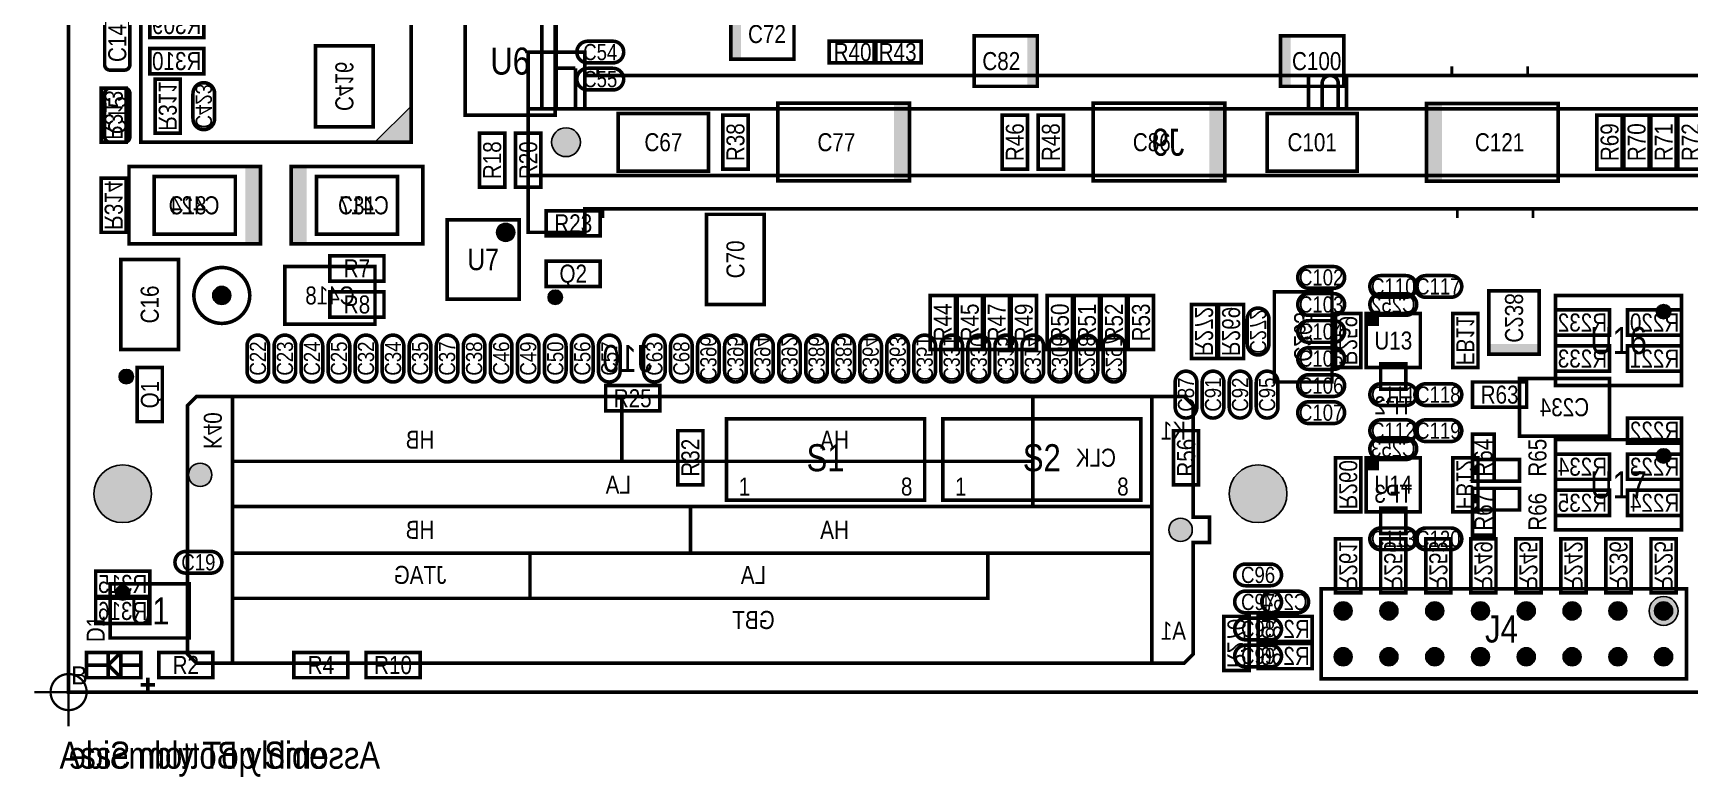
# Model space of a CAD drawing. Extents: x -2 to 139, y -15 to 180.
# Drawn here: x -2 to 90, y -4.7 to 36.5 of the extents above; entities that cross this region are included whole.
import ezdxf
from ezdxf.enums import TextEntityAlignment as Align

# ---------------------------------------------------------------- set-up
doc = ezdxf.new("R2010")
doc.units = 0
doc.header["$MEASUREMENT"] = 0
for name, color, linetype in [('ASSEMBLY_OUTLINES_BTM', 200, 'CONTINUOUS'), ('ASSEMBLY_OUTLINES_TOP', 104, 'CONTINUOUS'), ('ASSEMBLY_REF_DES_BTM', 251, 'CONTINUOUS'), ('ASSEMBLY_REF_DES_TOP', 251, 'CONTINUOUS'), ('BOARD_ORIGIN', 253, 'CONTINUOUS'), ('BOARD_OUTLINE', 10, 'CONTINUOUS'), ('MOUNTING_HOLES_LAYER_TOP', 42, 'CONTINUOUS'), ('PART_HOLES_LAYER_TOP', 30, 'CONTINUOUS')]:
    doc.layers.add(name, color=color, linetype=linetype)
doc.styles.add('ARIAL', font='arial.ttf')
doc.styles.add('ARIAL_NARROW', font='ARIALN.TTF')

msp = doc.modelspace()

# ---------------------------------------------------------------- hatches: boundary and pattern name
at = {"layer": 'ASSEMBLY_OUTLINES_TOP'}
msp.add_hatch(color=256, dxfattribs=at).paths.add_polyline_path([(19, 30.5), (17, 30.5), (19, 32.5)], flags=0)
h = msp.add_hatch(color=256, dxfattribs=at)
edge = h.paths.add_edge_path()
edge.add_arc((24.25, 25.5), 0.5, 0, 360)
h = msp.add_hatch(color=256, dxfattribs=at)
edge = h.paths.add_edge_path()
edge.add_arc((27, 21.9), 0.4, 0, 360)
h = msp.add_hatch(color=256, dxfattribs=at)
edge = h.paths.add_edge_path()
edge.add_arc((88.5, 21.1), 0.4, 0, 360)
h = msp.add_hatch(color=256, dxfattribs=at)
edge = h.paths.add_edge_path()
edge.add_arc((3.2, 17.5), 0.4, 0, 360)
h = msp.add_hatch(color=256, dxfattribs=at)
edge = h.paths.add_edge_path()
edge.add_arc((88.5, 13.1), 0.4, 0, 360)
h = msp.add_hatch(color=256, dxfattribs=at)
edge = h.paths.add_edge_path()
edge.add_arc((3, 5.5), 0.4, 0, 360)
h = msp.add_hatch(color=256, dxfattribs=at)
edge = h.paths.add_edge_path()
edge.add_arc((88.5, 4.5), 0.8, 0, 360)
at = {"layer": 'MOUNTING_HOLES_LAYER_TOP'}
h = msp.add_hatch(color=256, dxfattribs=at)
edge = h.paths.add_edge_path()
edge.add_arc((27.6, 30.5), 0.8, 0, 360)
h = msp.add_hatch(color=256, dxfattribs=at)
edge = h.paths.add_edge_path()
edge.add_arc((3, 11), 1.6, 0, 360)
h = msp.add_hatch(color=256, dxfattribs=at)
edge = h.paths.add_edge_path()
edge.add_arc((7.3, 12.05), 0.65, 0, 360)
h = msp.add_hatch(color=256, dxfattribs=at)
edge = h.paths.add_edge_path()
edge.add_arc((66, 11), 1.6, 0, 360)
h = msp.add_hatch(color=256, dxfattribs=at)
edge = h.paths.add_edge_path()
edge.add_arc((61.7, 9), 0.65, 0, 360)
at = {"layer": 'PART_HOLES_LAYER_TOP'}
h = msp.add_hatch(color=256, dxfattribs=at)
edge = h.paths.add_edge_path()
edge.add_arc((8.5, 22), 0.5, 0, 360)
h = msp.add_hatch(color=256, dxfattribs=at)
edge = h.paths.add_edge_path()
edge.add_arc((70.72, 4.5), 0.5, 0, 360)
h = msp.add_hatch(color=256, dxfattribs=at)
edge = h.paths.add_edge_path()
edge.add_arc((73.26, 4.5), 0.5, 0, 360)
h = msp.add_hatch(color=256, dxfattribs=at)
edge = h.paths.add_edge_path()
edge.add_arc((75.8, 4.5), 0.5, 0, 360)
h = msp.add_hatch(color=256, dxfattribs=at)
edge = h.paths.add_edge_path()
edge.add_arc((78.34, 4.5), 0.5, 0, 360)
h = msp.add_hatch(color=256, dxfattribs=at)
edge = h.paths.add_edge_path()
edge.add_arc((80.88, 4.5), 0.5, 0, 360)
h = msp.add_hatch(color=256, dxfattribs=at)
edge = h.paths.add_edge_path()
edge.add_arc((83.42, 4.5), 0.5, 0, 360)
h = msp.add_hatch(color=256, dxfattribs=at)
edge = h.paths.add_edge_path()
edge.add_arc((85.96, 4.5), 0.5, 0, 360)
h = msp.add_hatch(color=256, dxfattribs=at)
edge = h.paths.add_edge_path()
edge.add_arc((88.5, 4.5), 0.5, 0, 360)
h = msp.add_hatch(color=256, dxfattribs=at)
edge = h.paths.add_edge_path()
edge.add_arc((70.72, 1.96), 0.5, 0, 360)
h = msp.add_hatch(color=256, dxfattribs=at)
edge = h.paths.add_edge_path()
edge.add_arc((73.26, 1.96), 0.5, 0, 360)
h = msp.add_hatch(color=256, dxfattribs=at)
edge = h.paths.add_edge_path()
edge.add_arc((75.8, 1.96), 0.5, 0, 360)
h = msp.add_hatch(color=256, dxfattribs=at)
edge = h.paths.add_edge_path()
edge.add_arc((78.34, 1.96), 0.5, 0, 360)
h = msp.add_hatch(color=256, dxfattribs=at)
edge = h.paths.add_edge_path()
edge.add_arc((80.88, 1.96), 0.5, 0, 360)
h = msp.add_hatch(color=256, dxfattribs=at)
edge = h.paths.add_edge_path()
edge.add_arc((83.42, 1.96), 0.5, 0, 360)
h = msp.add_hatch(color=256, dxfattribs=at)
edge = h.paths.add_edge_path()
edge.add_arc((85.96, 1.96), 0.5, 0, 360)
h = msp.add_hatch(color=256, dxfattribs=at)
edge = h.paths.add_edge_path()
edge.add_arc((88.5, 1.96), 0.5, 0, 360)

# ---------------------------------------------------------------- linework, layer by layer
at = {"layer": 'ASSEMBLY_OUTLINES_BTM', "const_width": 0.2}
for points in [[(26.140909, 38.803896, -0.205741311), (26.25, 38.549999), (26.25, 32.349999), (27.05, 32.349999), (27.05, 42.499999), (27.423882, 46.833901)], [(70.45, 32.349999), (70.45, 33.749999), (70.45, 33.75, 0.999997778), (69.55, 33.75), (69.55, 33.749999), (69.55, 32.349999)]]:
    msp.add_lwpolyline(points, format="xyb", dxfattribs=at)
for points in [[(4.5, 36.3), (4.5, 37.7), (7.5, 37.7), (7.5, 36.3)], [(13.7, 31.35), (13.7, 35.85), (16.9, 35.85), (16.9, 31.35)], [(4.5, 34.3), (4.5, 35.7), (7.5, 35.7), (7.5, 34.3)], [(28.65, 35.498625), (28.65, 34.198625), (93.35, 34.198625), (93.35, 35.498625), (96.5, 35.498625), (96.5, 28.648625), (25.5, 28.648625), (25.5, 35.498625)], [(4.8, 31), (4.8, 34), (6.2, 34), (6.2, 31)], [(1.8, 30.5), (1.8, 33.5), (3.2, 33.5), (3.2, 30.5)], [(28.65, 25.499999), (28.65, 26.799999), (93.35, 26.799999), (93.35, 25.499999), (96.5, 25.499999), (96.5, 32.349999), (25.5, 32.349999), (25.5, 25.499999)], [(1.8, 25.5), (1.8, 28.5), (3.2, 28.5), (3.2, 25.5)], [(4.75, 25.4), (4.75, 28.6), (9.25, 28.6), (9.25, 25.4)], [(12.35, 24.859), (12.35, 29.159), (19.65, 29.159), (19.65, 24.859)], [(12, 20.4), (12, 23.6), (17, 23.6), (17, 20.4)], [(66.9, 17.2), (66.9, 22.2), (70.1, 22.2), (70.1, 17.2)], [(78.8, 18.75), (78.8, 22.25), (81.6, 22.25), (81.6, 18.75)], [(62.3, 18.5), (62.3, 21.5), (63.7, 21.5), (63.7, 18.5)], [(63.8, 18.5), (63.8, 21.5), (65.2, 21.5), (65.2, 18.5)], [(82.5, 19.8), (82.5, 21.2), (85.5, 21.2), (85.5, 19.8)], [(86.5, 19.8), (86.5, 21.2), (89.5, 21.2), (89.5, 19.8)], [(70.3, 18), (70.3, 21), (71.7, 21), (71.7, 18)], [(76.8, 18), (76.8, 21), (78.2, 21), (78.2, 18)], [(82.5, 17.8), (82.5, 19.2), (85.5, 19.2), (85.5, 17.8)], [(86.5, 17.8), (86.5, 19.2), (89.5, 19.2), (89.5, 17.8)], [(72.8, 16.8), (72.8, 18.2), (74.2, 18.2), (74.2, 16.8)], [(80.5, 14.2), (80.5, 17.4), (85.5, 17.4), (85.5, 14.2)], [(7.1, 16.4), (6.6, 15.9), (6.6, 2.1), (7.1, 1.6), (61.9, 1.6), (62.4, 2.1), (62.4, 8.3), (63.3, 8.3), (63.3, 9.7), (62.4, 9.7), (62.4, 15.9), (61.9, 16.4)], [(86.5, 13.8), (86.5, 15.2), (89.5, 15.2), (89.5, 13.8)], [(70.3, 10), (70.3, 13), (71.7, 13), (71.7, 10)], [(76.8, 10), (76.8, 13), (78.2, 13), (78.2, 10)], [(82.5, 11.8), (82.5, 13.2), (85.5, 13.2), (85.5, 11.8)], [(86.5, 11.8), (86.5, 13.2), (89.5, 13.2), (89.5, 11.8)], [(82.5, 9.8), (82.5, 11.2), (85.5, 11.2), (85.5, 9.8)], [(86.5, 9.8), (86.5, 11.2), (89.5, 11.2), (89.5, 9.8)], [(72.8, 8.8), (72.8, 10.2), (74.2, 10.2), (74.2, 8.8)], [(70.3, 5.5), (70.3, 8.5), (71.7, 8.5), (71.7, 5.5)], [(72.8, 5.5), (72.8, 8.5), (74.2, 8.5), (74.2, 5.5)], [(75.3, 5.5), (75.3, 8.5), (76.7, 8.5), (76.7, 5.5)], [(77.8, 5.5), (77.8, 8.5), (79.2, 8.5), (79.2, 5.5)], [(80.3, 5.5), (80.3, 8.5), (81.7, 8.5), (81.7, 5.5)], [(82.8, 5.5), (82.8, 8.5), (84.2, 8.5), (84.2, 5.5)], [(85.3, 5.5), (85.3, 8.5), (86.7, 8.5), (86.7, 5.5)], [(87.8, 5.5), (87.8, 8.5), (89.2, 8.5), (89.2, 5.5)], [(1.5, 5.3), (1.5, 6.7), (4.5, 6.7), (4.5, 5.3)], [(1.5, 3.8), (1.5, 5.2), (4.5, 5.2), (4.5, 3.8)], [(64.1, 1.2), (64.1, 4.2), (65.5, 4.2), (65.5, 1.2)], [(66, 2.8), (66, 4.2), (69, 4.2), (69, 2.8)], [(66, 1.3), (66, 2.7), (69, 2.7), (69, 1.3)]]:
    msp.add_lwpolyline(points, close=True, dxfattribs=at)
for points in [[(27.05, 34.599999), (28.12, 34.599999)], [(28.12, 32.349999), (28.12, 34.599999)], [(93.35, 32.349999), (93.35, 34.199999), (28.65, 34.199999), (28.65, 32.349999)], [(68.8, 34.199999), (68.8, 32.349999)], [(70.9, 34.199999), (70.9, 32.349999)], [(30.7, 16.4), (30.7, 12.8), (9.1, 12.8), (9.1, 16.4)], [(53.5, 16.4), (53.5, 12.8), (30.8, 12.8)], [(60.1, 16.4), (60.1, 10.3)], [(53.5, 12.8), (53.5, 10.3), (9.1, 10.3), (9.1, 12.8)], [(34.5, 10.3), (34.5, 7.7), (9.1, 7.7), (9.1, 10.3)], [(53.5, 10.3), (60.1, 10.3), (60.1, 7.7), (30.8, 7.7)], [(25.6, 7.7), (25.6, 5.2), (9.1, 5.2), (9.1, 7.7)], [(51, 7.7), (51, 5.2), (25.6, 5.2), (25.6, 7.7)], [(60.1, 7.7), (60.1, 1.6)], [(9.1, 5.2), (9.1, 1.6)]]:
    msp.add_lwpolyline(points, dxfattribs=at)
for points in [[(7.5, 31.2, 0.414213562), (8.1, 31.8), (8.1, 33.2, 0.414213562), (7.5, 33.8, 0.414213562), (6.9, 33.2), (6.9, 31.8, 0.414213562)], [(72.2, 21.5, 0.414213562), (72.8, 20.9), (74.2, 20.9, 0.414213562), (74.8, 21.5, 0.414213562), (74.2, 22.1), (72.8, 22.1, 0.414213562)], [(66, 18.7, 0.414213562), (66.6, 19.3), (66.6, 20.7, 0.414213562), (66, 21.3, 0.414213562), (65.4, 20.7), (65.4, 19.3, 0.414213562)], [(35.5, 17.2, 0.414213562), (36.1, 17.8), (36.1, 19.2, 0.414213562), (35.5, 19.8, 0.414213562), (34.9, 19.2), (34.9, 17.8, 0.414213562)], [(37, 17.2, 0.414213562), (37.6, 17.8), (37.6, 19.2, 0.414213562), (37, 19.8, 0.414213562), (36.4, 19.2), (36.4, 17.8, 0.414213562)], [(38.5, 17.2, 0.414213562), (39.1, 17.8), (39.1, 19.2, 0.414213562), (38.5, 19.8, 0.414213562), (37.9, 19.2), (37.9, 17.8, 0.414213562)], [(40, 17.2, 0.414213562), (40.6, 17.8), (40.6, 19.2, 0.414213562), (40, 19.8, 0.414213562), (39.4, 19.2), (39.4, 17.8, 0.414213562)], [(41.5, 17.2, 0.414213562), (42.1, 17.8), (42.1, 19.2, 0.414213562), (41.5, 19.8, 0.414213562), (40.9, 19.2), (40.9, 17.8, 0.414213562)], [(43, 17.2, 0.414213562), (43.6, 17.8), (43.6, 19.2, 0.414213562), (43, 19.8, 0.414213562), (42.4, 19.2), (42.4, 17.8, 0.414213562)], [(44.5, 17.2, 0.414213562), (45.1, 17.8), (45.1, 19.2, 0.414213562), (44.5, 19.8, 0.414213562), (43.9, 19.2), (43.9, 17.8, 0.414213562)], [(46, 17.2, 0.414213562), (46.6, 17.8), (46.6, 19.2, 0.414213562), (46, 19.8, 0.414213562), (45.4, 19.2), (45.4, 17.8, 0.414213562)], [(47.5, 17.2, 0.414213562), (48.1, 17.8), (48.1, 19.2, 0.414213562), (47.5, 19.8, 0.414213562), (46.9, 19.2), (46.9, 17.8, 0.414213562)], [(49, 17.2, 0.414213562), (49.6, 17.8), (49.6, 19.2, 0.414213562), (49, 19.8, 0.414213562), (48.4, 19.2), (48.4, 17.8, 0.414213562)], [(50.5, 17.2, 0.414213562), (51.1, 17.8), (51.1, 19.2, 0.414213562), (50.5, 19.8, 0.414213562), (49.9, 19.2), (49.9, 17.8, 0.414213562)], [(52, 17.2, 0.414213562), (52.6, 17.8), (52.6, 19.2, 0.414213562), (52, 19.8, 0.414213562), (51.4, 19.2), (51.4, 17.8, 0.414213562)], [(53.5, 17.2, 0.414213562), (54.1, 17.8), (54.1, 19.2, 0.414213562), (53.5, 19.8, 0.414213562), (52.9, 19.2), (52.9, 17.8, 0.414213562)], [(55, 17.2, 0.414213562), (55.6, 17.8), (55.6, 19.2, 0.414213562), (55, 19.8, 0.414213562), (54.4, 19.2), (54.4, 17.8, 0.414213562)], [(56.5, 17.2, 0.414213562), (57.1, 17.8), (57.1, 19.2, 0.414213562), (56.5, 19.8, 0.414213562), (55.9, 19.2), (55.9, 17.8, 0.414213562)], [(58, 17.2, 0.414213562), (58.6, 17.8), (58.6, 19.2, 0.414213562), (58, 19.8, 0.414213562), (57.4, 19.2), (57.4, 17.8, 0.414213562)], [(72.2, 13.5, 0.414213562), (72.8, 12.9), (74.2, 12.9, 0.414213562), (74.8, 13.5, 0.414213562), (74.2, 14.1), (72.8, 14.1, 0.414213562)], [(68.8, 5, 0.414213562), (68.2, 5.6), (66.8, 5.6, 0.414213562), (66.2, 5, 0.414213562), (66.8, 4.4), (68.2, 4.4, 0.414213562)]]:
    msp.add_lwpolyline(points, format="xyb", close=True, dxfattribs=at)
at = {"layer": 'ASSEMBLY_OUTLINES_BTM'}
for points in [[(29.275, 34.2), (29.425, 34.2), (29.275, 34.7), (29.425, 34.7)], [(76.675, 34.2), (76.825, 34.2), (76.675, 34.7), (76.825, 34.7)], [(80.875, 34.2), (81.025, 34.2), (80.875, 34.7), (81.025, 34.7)], [(12.4, 24.9), (13.2, 24.9), (12.4, 29.1), (13.2, 29.1)], [(29.575, 26.3), (29.725, 26.3), (29.575, 26.8), (29.725, 26.8)], [(76.975, 26.3), (77.125, 26.3), (76.975, 26.8), (77.125, 26.8)], [(81.175, 26.3), (81.325, 26.3), (81.175, 26.8), (81.325, 26.8)], [(78.8, 18.8), (81.6, 18.8), (78.8, 19.3), (81.6, 19.3)]]:
    msp.add_solid(points, dxfattribs=at)
at = {"layer": 'ASSEMBLY_OUTLINES_TOP', "const_width": 0.2}
for points in [[(4, 30.5), (4, 45.5), (19, 45.5), (19, 30.5)], [(22, 32), (22, 39), (27, 39), (27, 32)], [(36.75, 35.1), (36.75, 37.9), (40.25, 37.9), (40.25, 35.1)], [(42.2, 34.9), (42.2, 36.1), (44.8, 36.1), (44.8, 34.9)], [(44.7, 34.9), (44.7, 36.1), (47.3, 36.1), (47.3, 34.9)], [(50.25, 33.6), (50.25, 36.4), (53.75, 36.4), (53.75, 33.6)], [(67.25, 33.6), (67.25, 36.4), (70.75, 36.4), (70.75, 33.6)], [(30.5, 28.9), (30.5, 32.1), (35.5, 32.1), (35.5, 28.9)], [(39.35, 28.359), (39.35, 32.659), (46.65, 32.659), (46.65, 28.359)], [(56.85, 28.359), (56.85, 32.659), (64.15, 32.659), (64.15, 28.359)], [(66.5, 28.9), (66.5, 32.1), (71.5, 32.1), (71.5, 28.9)], [(75.35, 28.341), (75.35, 32.641), (82.65, 32.641), (82.65, 28.341)], [(36.3, 29), (36.3, 32), (37.7, 32), (37.7, 29)], [(51.8, 29), (51.8, 32), (53.2, 32), (53.2, 29)], [(53.8, 29), (53.8, 32), (55.2, 32), (55.2, 29)], [(84.8, 29), (84.8, 32), (86.2, 32), (86.2, 29)], [(86.3, 29), (86.3, 32), (87.7, 32), (87.7, 29)], [(87.8, 29), (87.8, 32), (89.2, 32), (89.2, 29)], [(89.3, 29), (89.3, 32), (90.7, 32), (90.7, 29)], [(22.8, 28), (22.8, 31), (24.2, 31), (24.2, 28)], [(24.8, 28), (24.8, 31), (26.2, 31), (26.2, 28)], [(3.35, 24.859), (3.35, 29.159), (10.65, 29.159), (10.65, 24.859)], [(13.75, 25.4), (13.75, 28.6), (18.25, 28.6), (18.25, 25.4)], [(26.5, 25.3), (26.5, 26.7), (29.5, 26.7), (29.5, 25.3)], [(21, 21.8), (21, 26.2), (25, 26.2), (25, 21.8)], [(35.4, 21.5), (35.4, 26.5), (38.6, 26.5), (38.6, 21.5)], [(2.9, 19), (2.9, 24), (6.1, 24), (6.1, 19)], [(14.5, 22.8), (14.5, 24.2), (17.5, 24.2), (17.5, 22.8)], [(26.5, 22.5), (26.5, 23.9), (29.5, 23.9), (29.5, 22.5)], [(14.5, 20.8), (14.5, 22.2), (17.5, 22.2), (17.5, 20.8)], [(47.8, 19), (47.8, 22), (49.2, 22), (49.2, 19)], [(49.3, 19), (49.3, 22), (50.7, 22), (50.7, 19)], [(50.8, 19), (50.8, 22), (52.2, 22), (52.2, 19)], [(52.3, 19), (52.3, 22), (53.7, 22), (53.7, 19)], [(54.3, 19), (54.3, 22), (55.7, 22), (55.7, 19)], [(55.8, 19), (55.8, 22), (57.2, 22), (57.2, 19)], [(57.3, 19), (57.3, 22), (58.7, 22), (58.7, 19)], [(58.8, 19), (58.8, 22), (60.2, 22), (60.2, 19)], [(82.5, 17), (82.5, 22), (89.5, 22), (89.5, 17)], [(72, 18), (72, 21), (75, 21), (75, 18)], [(3.8, 15), (3.8, 18), (5.2, 18), (5.2, 15)], [(29.8, 15.6), (29.8, 17), (32.8, 17), (32.8, 15.6)], [(77.9, 15.8), (77.9, 17.2), (80.9, 17.2), (80.9, 15.8)], [(36.5, 10.65), (36.5, 15.15), (47.5, 15.15), (47.5, 10.65)], [(48.5, 10.65), (48.5, 15.15), (59.5, 15.15), (59.5, 10.65)], [(33.8, 11.5), (33.8, 14.5), (35.2, 14.5), (35.2, 11.5)], [(61.3, 11.5), (61.3, 14.5), (62.7, 14.5), (62.7, 11.5)], [(77.9, 11.7), (77.9, 14.3), (79.1, 14.3), (79.1, 11.7)], [(82.5, 9), (82.5, 14), (89.5, 14), (89.5, 9)], [(72, 10), (72, 13), (75, 13), (75, 10)], [(77.9, 11.7), (77.9, 12.9), (80.5, 12.9), (80.5, 11.7)], [(77.9, 10.1), (77.9, 11.3), (80.5, 11.3), (80.5, 10.1)], [(77.9, 8.7), (77.9, 11.3), (79.1, 11.3), (79.1, 8.7)], [(2.3, 3), (2.3, 6), (6.7, 6), (6.7, 3)], [(69.5, 0.73), (69.5, 5.73), (89.77, 5.73), (89.77, 0.73)], [(1, 0.8), (1, 2.2), (4, 2.2), (4, 0.8)], [(5, 0.8), (5, 2.2), (8, 2.2), (8, 0.8)], [(12.5, 0.8), (12.5, 2.2), (15.5, 2.2), (15.5, 0.8)], [(16.5, 0.8), (16.5, 2.2), (19.5, 2.2), (19.5, 0.8)]]:
    msp.add_lwpolyline(points, close=True, dxfattribs=at)
for points in [[(2.3, 37.5), (3.1, 37.5, -0.414213562), (3.4, 37.2), (3.4, 34.8, -0.414213562), (3.1, 34.5), (2.3, 34.5, -0.414213562), (2, 34.8), (2, 37.2, -0.414213562)], [(28.2, 35.5, -0.414213562), (28.8, 36.1), (30.2, 36.1, -0.414213562), (30.8, 35.5, -0.414213562), (30.2, 34.9), (28.8, 34.9, -0.414213562)], [(28.2, 34, -0.414213562), (28.8, 34.6), (30.2, 34.6, -0.414213562), (30.8, 34, -0.414213562), (30.2, 33.4), (28.8, 33.4, -0.414213562)], [(3.1, 30.5), (2.3, 30.5, -0.414213562), (2, 30.8), (2, 33.2, -0.414213562), (2.3, 33.5), (3.1, 33.5, -0.414213562), (3.4, 33.2), (3.4, 30.8, -0.414213562)], [(6.95, 22, -1), (10.05, 22, -1)], [(70.8, 23, -0.414213562), (70.2, 22.4), (68.8, 22.4, -0.414213562), (68.2, 23, -0.414213562), (68.8, 23.6), (70.2, 23.6, -0.414213562)], [(72.2, 22.5, -0.414213562), (72.8, 23.1), (74.2, 23.1, -0.414213562), (74.8, 22.5, -0.414213562), (74.2, 21.9), (72.8, 21.9, -0.414213562)], [(74.7, 22.5, -0.414213562), (75.3, 23.1), (76.7, 23.1, -0.414213562), (77.3, 22.5, -0.414213562), (76.7, 21.9), (75.3, 21.9, -0.414213562)], [(70.8, 21.5, -0.414213562), (70.2, 20.9), (68.8, 20.9, -0.414213562), (68.2, 21.5, -0.414213562), (68.8, 22.1), (70.2, 22.1, -0.414213562)], [(70.8, 20, -0.414213562), (70.2, 19.4), (68.8, 19.4, -0.414213562), (68.2, 20, -0.414213562), (68.8, 20.6), (70.2, 20.6, -0.414213562)], [(10.5, 17.2, -0.414213562), (9.9, 17.8), (9.9, 19.2, -0.414213562), (10.5, 19.8, -0.414213562), (11.1, 19.2), (11.1, 17.8, -0.414213562)], [(12, 17.2, -0.414213562), (11.4, 17.8), (11.4, 19.2, -0.414213562), (12, 19.8, -0.414213562), (12.6, 19.2), (12.6, 17.8, -0.414213562)], [(13.5, 17.2, -0.414213562), (12.9, 17.8), (12.9, 19.2, -0.414213562), (13.5, 19.8, -0.414213562), (14.1, 19.2), (14.1, 17.8, -0.414213562)], [(15, 17.2, -0.414213562), (14.4, 17.8), (14.4, 19.2, -0.414213562), (15, 19.8, -0.414213562), (15.6, 19.2), (15.6, 17.8, -0.414213562)], [(16.5, 17.2, -0.414213562), (15.9, 17.8), (15.9, 19.2, -0.414213562), (16.5, 19.8, -0.414213562), (17.1, 19.2), (17.1, 17.8, -0.414213562)], [(18, 17.2, -0.414213562), (17.4, 17.8), (17.4, 19.2, -0.414213562), (18, 19.8, -0.414213562), (18.6, 19.2), (18.6, 17.8, -0.414213562)], [(19.5, 17.2, -0.414213562), (18.9, 17.8), (18.9, 19.2, -0.414213562), (19.5, 19.8, -0.414213562), (20.1, 19.2), (20.1, 17.8, -0.414213562)], [(21, 17.2, -0.414213562), (20.4, 17.8), (20.4, 19.2, -0.414213562), (21, 19.8, -0.414213562), (21.6, 19.2), (21.6, 17.8, -0.414213562)], [(22.5, 17.2, -0.414213562), (21.9, 17.8), (21.9, 19.2, -0.414213562), (22.5, 19.8, -0.414213562), (23.1, 19.2), (23.1, 17.8, -0.414213562)], [(24, 17.2, -0.414213562), (23.4, 17.8), (23.4, 19.2, -0.414213562), (24, 19.8, -0.414213562), (24.6, 19.2), (24.6, 17.8, -0.414213562)], [(25.5, 17.2, -0.414213562), (24.9, 17.8), (24.9, 19.2, -0.414213562), (25.5, 19.8, -0.414213562), (26.1, 19.2), (26.1, 17.8, -0.414213562)], [(27, 17.2, -0.414213562), (26.4, 17.8), (26.4, 19.2, -0.414213562), (27, 19.8, -0.414213562), (27.6, 19.2), (27.6, 17.8, -0.414213562)], [(28.5, 17.2, -0.414213562), (27.9, 17.8), (27.9, 19.2, -0.414213562), (28.5, 19.8, -0.414213562), (29.1, 19.2), (29.1, 17.8, -0.414213562)], [(30, 17.2, -0.414213562), (29.4, 17.8), (29.4, 19.2, -0.414213562), (30, 19.8, -0.414213562), (30.6, 19.2), (30.6, 17.8, -0.414213562)], [(32.5, 17.2, -0.414213562), (31.9, 17.8), (31.9, 19.2, -0.414213562), (32.5, 19.8, -0.414213562), (33.1, 19.2), (33.1, 17.8, -0.414213562)], [(34, 17.2, -0.414213562), (33.4, 17.8), (33.4, 19.2, -0.414213562), (34, 19.8, -0.414213562), (34.6, 19.2), (34.6, 17.8, -0.414213562)], [(70.8, 18.5, -0.414213562), (70.2, 17.9), (68.8, 17.9, -0.414213562), (68.2, 18.5, -0.414213562), (68.8, 19.1), (70.2, 19.1, -0.414213562)], [(62, 15.2, -0.414213562), (61.4, 15.8), (61.4, 17.2, -0.414213562), (62, 17.8, -0.414213562), (62.6, 17.2), (62.6, 15.8, -0.414213562)], [(63.5, 15.2, -0.414213562), (62.9, 15.8), (62.9, 17.2, -0.414213562), (63.5, 17.8, -0.414213562), (64.1, 17.2), (64.1, 15.8, -0.414213562)], [(65, 15.2, -0.414213562), (64.4, 15.8), (64.4, 17.2, -0.414213562), (65, 17.8, -0.414213562), (65.6, 17.2), (65.6, 15.8, -0.414213562)], [(66.5, 15.2, -0.414213562), (65.9, 15.8), (65.9, 17.2, -0.414213562), (66.5, 17.8, -0.414213562), (67.1, 17.2), (67.1, 15.8, -0.414213562)], [(70.8, 17, -0.414213562), (70.2, 16.4), (68.8, 16.4, -0.414213562), (68.2, 17, -0.414213562), (68.8, 17.6), (70.2, 17.6, -0.414213562)], [(72.2, 16.5, -0.414213562), (72.8, 17.1), (74.2, 17.1, -0.414213562), (74.8, 16.5, -0.414213562), (74.2, 15.9), (72.8, 15.9, -0.414213562)], [(74.7, 16.5, -0.414213562), (75.3, 17.1), (76.7, 17.1, -0.414213562), (77.3, 16.5, -0.414213562), (76.7, 15.9), (75.3, 15.9, -0.414213562)], [(70.8, 15.5, -0.414213562), (70.2, 14.9), (68.8, 14.9, -0.414213562), (68.2, 15.5, -0.414213562), (68.8, 16.1), (70.2, 16.1, -0.414213562)], [(72.2, 14.5, -0.414213562), (72.8, 15.1), (74.2, 15.1, -0.414213562), (74.8, 14.5, -0.414213562), (74.2, 13.9), (72.8, 13.9, -0.414213562)], [(74.7, 14.5, -0.414213562), (75.3, 15.1), (76.7, 15.1, -0.414213562), (77.3, 14.5, -0.414213562), (76.7, 13.9), (75.3, 13.9, -0.414213562)], [(72.2, 8.5, -0.414213562), (72.8, 9.1), (74.2, 9.1, -0.414213562), (74.8, 8.5, -0.414213562), (74.2, 7.9), (72.8, 7.9, -0.414213562)], [(74.7, 8.5, -0.414213562), (75.3, 9.1), (76.7, 9.1, -0.414213562), (77.3, 8.5, -0.414213562), (76.7, 7.9), (75.3, 7.9, -0.414213562)], [(5.9, 7.2, -0.414213562), (6.5, 7.8), (7.9, 7.8, -0.414213562), (8.5, 7.2, -0.414213562), (7.9, 6.6), (6.5, 6.6, -0.414213562)], [(67.3, 6.5, -0.414213562), (66.7, 5.9), (65.3, 5.9, -0.414213562), (64.7, 6.5, -0.414213562), (65.3, 7.1), (66.7, 7.1, -0.414213562)], [(67.3, 5, -0.414213562), (66.7, 4.4), (65.3, 4.4, -0.414213562), (64.7, 5, -0.414213562), (65.3, 5.6), (66.7, 5.6, -0.414213562)], [(67.3, 3.5, -0.414213562), (66.7, 2.9), (65.3, 2.9, -0.414213562), (64.7, 3.5, -0.414213562), (65.3, 4.1), (66.7, 4.1, -0.414213562)], [(67.3, 2, -0.414213562), (66.7, 1.4), (65.3, 1.4, -0.414213562), (64.7, 2, -0.414213562), (65.3, 2.6), (66.7, 2.6, -0.414213562)]]:
    msp.add_lwpolyline(points, format="xyb", close=True, dxfattribs=at)
at = {"layer": 'ASSEMBLY_OUTLINES_TOP'}
msp.add_lwpolyline([(19, 30.5), (17, 30.5), (19, 32.5)], close=True, dxfattribs=at)
at = {"layer": 'ASSEMBLY_OUTLINES_TOP', "const_width": 0.2}
for points in [[(2.9, 2.2), (2.2, 1.5)], [(2.2, 0.8), (2.2, 2.2)], [(2.9, 0.8), (2.9, 2.2)], [(1, 1.5), (2.2, 1.5)], [(2.9, 0.8), (2.2, 1.5)], [(2.9, 1.5), (4, 1.5)], [(4.8, 0.4), (4, 0.4)], [(4.4, 0), (4.4, 0.8)]]:
    msp.add_lwpolyline(points, dxfattribs=at)
at = {"layer": 'ASSEMBLY_OUTLINES_TOP'}
for centre, radius in [((24.25, 25.5), 0.5), ((27, 21.9), 0.4), ((88.5, 21.1), 0.4), ((3.2, 17.5), 0.4), ((88.5, 13.1), 0.4), ((3, 5.5), 0.4), ((88.5, 4.5), 0.8)]:
    msp.add_circle(centre, radius, dxfattribs=at)
for points in [[(36.8, 35.1), (37.3, 35.1), (36.8, 37.9), (37.3, 37.9)], [(53.2, 33.6), (53.7, 33.6), (53.2, 36.4), (53.7, 36.4)], [(67.3, 33.6), (67.8, 33.6), (67.3, 36.4), (67.8, 36.4)], [(45.8, 28.4), (46.6, 28.4), (45.8, 32.6), (46.6, 32.6)], [(63.3, 28.4), (64.1, 28.4), (63.3, 32.6), (64.1, 32.6)], [(75.4, 28.4), (76.2, 28.4), (75.4, 32.6), (76.2, 32.6)], [(9.8, 24.9), (10.6, 24.9), (9.8, 29.1), (10.6, 29.1)], [(72, 20.3), (72.7, 20.3), (72, 21), (72.7, 21)], [(72, 12.3), (72.7, 12.3), (72, 13), (72.7, 13)]]:
    msp.add_solid(points, dxfattribs=at)
at = {"layer": 'BOARD_ORIGIN', "const_width": 0.127}
for points in [[(0, -1.905), (0, 1.905)], [(-1.905, 0), (1.905, 0)]]:
    msp.add_lwpolyline(points, dxfattribs=at)
msp.add_lwpolyline([(-1, 0, -1), (1, 0, -1)], format="xyb", close=True, dxfattribs=at)
at = {"layer": 'BOARD_OUTLINE', "const_width": 0.2}
msp.add_lwpolyline([(0, 0), (0, 120), (139, 120), (139, 0)], close=True, dxfattribs=at)
at = {"layer": 'MOUNTING_HOLES_LAYER_TOP'}
for centre, radius in [((27.6, 30.5), 0.8), ((3, 11), 1.6), ((7.3, 12.05), 0.65), ((66, 11), 1.6), ((61.7, 9), 0.65)]:
    msp.add_circle(centre, radius, dxfattribs=at)
at = {"layer": 'PART_HOLES_LAYER_TOP'}
for centre in [(8.5, 22), (70.72, 4.5), (73.26, 4.5), (75.8, 4.5), (78.34, 4.5), (80.88, 4.5), (83.42, 4.5), (85.96, 4.5), (88.5, 4.5), (70.72, 1.96), (73.26, 1.96), (75.8, 1.96), (78.34, 1.96), (80.88, 1.96), (83.42, 1.96), (85.96, 1.96), (88.5, 1.96)]:
    msp.add_circle(centre, 0.5, dxfattribs=at)

# ---------------------------------------------------------------- texts
at = {"layer": 'ASSEMBLY_OUTLINES_BTM', "style": 'ARIAL_NARROW', "text_generation_flag": 2}
msp.add_text('K40', height=1, rotation=270, dxfattribs=at).set_placement((8, 14.5), align=Align.MIDDLE_CENTER)
for s, p in [('K1', (61.3, 14.5)), ('HB', (19.5, 14)), ('HA', (42.5, 14)), ('CLK', (57, 13)), ('LA', (30.5, 11.5)), ('HB', (19.5, 9)), ('HA', (42.5, 9)), ('JTAG', (19.5, 6.5)), ('LA', (38, 6.5)), ('GBT', (38, 4)), ('A1', (61.3, 3.4))]:
    msp.add_text(s, height=1, dxfattribs=at).set_placement(p, align=Align.MIDDLE_CENTER)
msp.add_text('Assembly Bottom Side', height=1.5, dxfattribs=at).set_placement((0, -3.5), align=Align.MIDDLE_RIGHT)
at = {"layer": 'ASSEMBLY_OUTLINES_TOP', "style": 'ARIAL_NARROW'}
for s, p in [('1', (37.5, 11.4)), ('8', (46.5, 11.4)), ('1', (49.5, 11.4)), ('8', (58.5, 11.4))]:
    msp.add_text(s, height=1, dxfattribs=at).set_placement(p, align=Align.MIDDLE_CENTER)
msp.add_text('Assembly Top Side', height=1.5, dxfattribs=at).set_placement((-0.5, -3.5), align=Align.MIDDLE_LEFT)
at = {"layer": 'ASSEMBLY_REF_DES_BTM', "style": 'ARIAL_NARROW', "text_generation_flag": 2}
for s, height, p in [('R309', 1, (6, 37)), ('R310', 1, (6, 35)), ('J9', 1.5, (61, 30.5)), ('C424', 1, (7, 27)), ('C417', 1, (16.4, 27)), ('C418', 1, (14.5, 22)), ('C252', 0.9, (73.5, 21.5)), ('R232', 1, (84, 20.5)), ('R220', 1, (88, 20.5)), ('J10', 1.5, (31, 18.5)), ('R233', 1, (84, 18.5)), ('R221', 1, (88, 18.5)), ('TP2', 1, (73.5, 15.9)), ('C234', 1, (83, 15.8)), ('R222', 1, (88, 14.5)), ('C253', 0.9, (73.5, 13.5)), ('R234', 1, (84, 12.5)), ('R223', 1, (88, 12.5)), ('TP3', 1, (73.5, 11)), ('R235', 1, (84, 10.5)), ('R224', 1, (88, 10.5)), ('R315', 1, (3, 6)), ('R316', 1, (3, 4.5)), ('C264', 0.9, (67.5, 5)), ('R265', 1, (67.5, 3.5)), ('R266', 1, (67.5, 2))]:
    msp.add_text(s, height=height, dxfattribs=at).set_placement(p, align=Align.MIDDLE_CENTER)
for s, height, p in [('C416', 1, (15.3, 33.6)), ('R313', 1, (2.5, 32)), ('R311', 1, (5.5, 32.5)), ('C423', 0.9, (7.5, 32.5)), ('R314', 1, (2.5, 27)), ('C238', 1, (80.2, 20.75)), ('R272', 1, (63, 20)), ('R269', 1, (64.5, 20)), ('C272', 0.9, (66, 20)), ('C263', 1, (68.5, 19.7)), ('R259', 1, (71, 19.5)), ('FB11', 1, (77.5, 19.5)), ('C396', 0.9, (35.5, 18.5)), ('C395', 0.9, (37, 18.5)), ('C394', 0.9, (38.5, 18.5)), ('C392', 0.9, (40, 18.5)), ('C386', 0.9, (41.5, 18.5)), ('C385', 0.9, (43, 18.5)), ('C364', 0.9, (44.5, 18.5)), ('C363', 0.9, (46, 18.5)), ('C351', 0.9, (47.5, 18.5)), ('C331', 0.9, (49, 18.5)), ('C330', 0.9, (50.5, 18.5)), ('C315', 0.9, (52, 18.5)), ('C314', 0.9, (53.5, 18.5)), ('C306', 0.9, (55, 18.5)), ('C298', 0.9, (56.5, 18.5)), ('C297', 0.9, (58, 18.5)), ('R260', 1, (71, 11.5)), ('FB12', 1, (77.5, 11.5)), ('R261', 1, (71, 7)), ('R256', 1, (73.5, 7)), ('R253', 1, (76, 7)), ('R249', 1, (78.5, 7)), ('R245', 1, (81, 7)), ('R242', 1, (83.5, 7)), ('R236', 1, (86, 7)), ('R225', 1, (88.5, 7)), ('R270', 1, (64.8, 2.7))]:
    msp.add_text(s, height=height, rotation=270, dxfattribs=at).set_placement(p, align=Align.MIDDLE_CENTER)
at = {"layer": 'ASSEMBLY_REF_DES_TOP', "style": 'ARIAL_NARROW'}
for s, height, p in [('C14', 1, (2.7, 36)), ('C15', 1, (2.7, 32)), ('R38', 1, (37, 30.5)), ('R46', 1, (52.5, 30.5)), ('R48', 1, (54.5, 30.5)), ('R69', 1, (85.5, 30.5)), ('R70', 1, (87, 30.5)), ('R71', 1, (88.5, 30.5)), ('R72', 1, (90, 30.5)), ('R18', 1, (23.5, 29.5)), ('R20', 1, (25.5, 29.5)), ('C70', 1, (37, 24)), ('C16', 1, (4.5, 21.5)), ('R44', 1, (48.5, 20.5)), ('R45', 1, (50, 20.5)), ('R47', 1, (51.5, 20.5)), ('R49', 1, (53, 20.5)), ('R50', 1, (55, 20.5)), ('R51', 1, (56.5, 20.5)), ('R52', 1, (58, 20.5)), ('R53', 1, (59.5, 20.5)), ('C22', 0.9, (10.5, 18.5)), ('C23', 0.9, (12, 18.5)), ('C24', 0.9, (13.5, 18.5)), ('C25', 0.9, (15, 18.5)), ('C32', 0.9, (16.5, 18.5)), ('C34', 0.9, (18, 18.5)), ('C35', 0.9, (19.5, 18.5)), ('C37', 0.9, (21, 18.5)), ('C38', 0.9, (22.5, 18.5)), ('C46', 0.9, (24, 18.5)), ('C49', 0.9, (25.5, 18.5)), ('C50', 0.9, (27, 18.5)), ('C56', 0.9, (28.5, 18.5)), ('C57', 0.9, (30, 18.5)), ('C63', 0.9, (32.5, 18.5)), ('C68', 0.9, (34, 18.5)), ('Q1', 1, (4.51, 16.5)), ('C87', 0.9, (62, 16.5)), ('C91', 0.9, (63.5, 16.5)), ('C92', 0.9, (65, 16.5)), ('C95', 0.9, (66.5, 16.5)), ('R32', 1, (34.5, 13)), ('R56', 1, (62, 13)), ('R64', 1, (78.5, 13)), ('R65', 1, (81.5, 13)), ('R67', 1, (78.5, 10)), ('R66', 1, (81.5, 10)), ('D1', 1, (1.5, 3.5))]:
    msp.add_text(s, height=height, rotation=90, dxfattribs=at).set_placement(p, align=Align.MIDDLE_CENTER)
for s, height, p in [('C72', 1, (38.75, 36.5)), ('C54', 0.9, (29.5, 35.5)), ('R40', 1, (43.5, 35.5)), ('R43', 1, (46, 35.5)), ('U6', 1.5, (24.5, 35)), ('C82', 1, (51.75, 35)), ('C100', 1, (69.25, 35)), ('C55', 0.9, (29.5, 34)), ('C67', 1, (33, 30.5)), ('C77', 1, (42.6, 30.5)), ('C86', 1, (60.1, 30.5)), ('C101', 1, (69, 30.5)), ('C121', 1, (79.4, 30.5)), ('C18', 1, (6.6, 27)), ('C31', 1, (16, 27)), ('R23', 1, (28, 26)), ('R7', 1, (16, 23.5)), ('U7', 1.2, (23, 24)), ('Q2', 1, (28, 23.21)), ('C102', 0.9, (69.5, 23)), ('C110', 0.9, (73.5, 22.5)), ('C117', 0.9, (76, 22.5)), ('R8', 1, (16, 21.5)), ('C103', 0.9, (69.5, 21.5)), ('C104', 0.9, (69.5, 20)), ('U16', 1.5, (86, 19.5)), ('U13', 1, (73.5, 19.5)), ('C105', 0.9, (69.5, 18.5)), ('R25', 1, (31.3, 16.3)), ('C106', 0.9, (69.5, 17)), ('C111', 0.9, (73.5, 16.5)), ('C118', 0.9, (76, 16.5)), ('R63', 1, (79.4, 16.5)), ('C107', 0.9, (69.5, 15.5)), ('C112', 0.9, (73.5, 14.5)), ('C119', 0.9, (76, 14.5)), ('S1', 1.5, (42, 13)), ('S2', 1.5, (54, 13)), ('U14', 1, (73.5, 11.5)), ('U17', 1.5, (86, 11.5)), ('C113', 0.9, (73.5, 8.5)), ('C120', 0.9, (76, 8.5)), ('C19', 0.9, (7.2, 7.2)), ('C96', 0.9, (66, 6.5)), ('U1', 1.5, (4.5, 4.5)), ('C97', 0.9, (66, 5)), ('C98', 0.9, (66, 3.5)), ('J4', 1.5, (79.5, 3.5)), ('R2', 1, (6.5, 1.5)), ('R4', 1, (14, 1.5)), ('R10', 1, (18, 1.5)), ('C99', 0.9, (66, 2))]:
    msp.add_text(s, height=height, dxfattribs=at).set_placement(p, align=Align.MIDDLE_CENTER)
at = {"layer": 'BOARD_ORIGIN', "style": 'ARIAL'}
msp.add_text('B', height=1, dxfattribs=at).set_placement((0.127, 0.127), align=Align.BOTTOM_LEFT)

doc.saveas('drawing.dxf')
